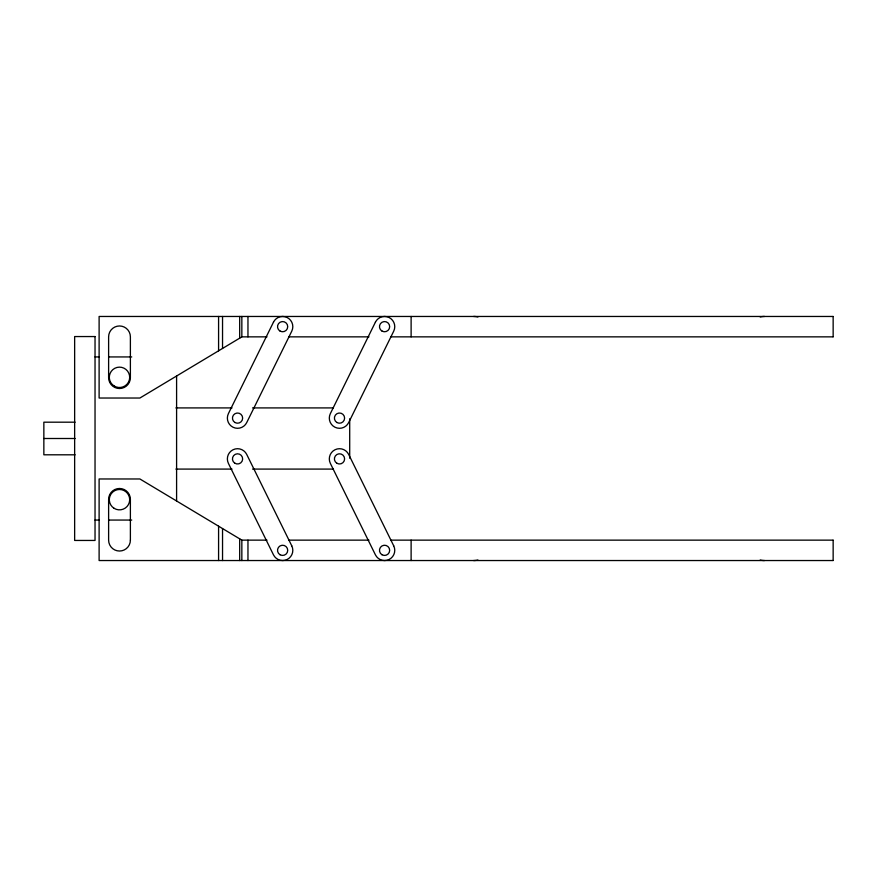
<?xml version="1.0" encoding="UTF-8"?>
<svg xmlns="http://www.w3.org/2000/svg" width="877" height="877" viewBox="0 0 877 877"><rect width="100%" height="100%" fill="white"/><g stroke="black" fill="none" stroke-linecap="round" stroke-linejoin="round"><path stroke-width="1.32" d="M266.992 336.856L241.855 336.856L139.892 398.026L99.112 398.026L99.112 316.465L833.007 316.465M288.752 336.856L368.965 336.856M390.725 336.856L833.007 336.856M95.034 356.939L99.112 356.939M108.627 356.939L131.736 356.939M175.904 407.915L232.01 407.915M252.543 407.915L333.282 407.915M75.115 422.188L43.85 422.188L43.85 454.801L75.115 454.812M43.85 438.5L75.115 438.5M175.904 469.085L232.01 469.085M252.543 469.085L333.282 469.085M95.034 520.061L99.112 520.061M108.627 520.061L131.736 520.061M833.007 560.535L99.112 560.535L99.112 478.974L139.892 478.974L241.833 540.133L266.992 540.144M288.752 540.144L368.965 540.144M390.725 540.144L833.007 540.144M833.15 316.465L833.15 336.856M833.15 540.144L833.15 560.535M411.116 316.465L411.116 336.856M411.116 540.144L411.116 560.535M349.704 418.789L349.704 458.211M247.961 316.465L247.961 336.856M247.961 540.144L247.961 560.535M241.844 316.465L241.844 336.856M241.844 540.144L241.844 560.535M239.684 316.465L239.684 338.149M239.684 538.851L239.684 560.535M222.539 316.465L222.539 348.443M222.539 528.557L222.539 560.535M218.581 316.465L218.581 350.811M218.581 526.189L218.581 560.535M176.595 375.97L176.595 501.03M764.492 560.535A20.39 19.393 -90 0 1 760.184 560.019M477.932 560.019A20.39 19.393 90 0 1 473.613 560.535M760.184 316.981A20.39 19.393 -90 0 1 764.492 316.465M473.613 316.465A20.39 19.393 -90 0 1 477.932 316.981M273.481 322.155L228.415 413.604A10.195 10.195 0 0 0 233.052 427.252A10.195 10.195 0 0 0 246.7 422.615L291.767 331.166A10.195 10.195 0 0 0 287.13 317.518A10.195 10.195 0 0 0 273.481 322.155M375.422 322.155L330.355 413.604A10.195 10.195 0 0 0 335.003 427.252A10.195 10.195 0 0 0 348.651 422.615L393.718 331.166A10.195 10.195 0 0 0 389.081 317.518A10.195 10.195 0 0 0 375.422 322.155M95.034 336.549L74.644 336.549L74.644 540.451L95.034 540.451L95.034 336.549M393.718 545.834L348.651 454.385A10.195 10.195 0 0 0 335.003 449.748A10.195 10.195 0 0 0 330.355 463.396L375.422 554.845A10.195 10.195 0 0 0 389.081 559.482A10.195 10.195 0 0 0 393.718 545.834M291.767 545.834L246.7 454.385A10.195 10.195 0 0 0 233.052 449.748A10.195 10.195 0 0 0 228.415 463.396L273.481 554.845A10.195 10.195 0 0 0 287.13 559.482A10.195 10.195 0 0 0 291.767 545.834M130.388 377.636L130.388 336.856A10.886 10.886 0 0 0 119.502 325.97A10.886 10.886 0 0 0 108.616 336.856L108.616 377.636A10.886 10.886 0 0 0 119.502 388.522A10.886 10.886 0 0 0 130.388 377.636M130.388 540.144L130.388 499.364A10.886 10.886 0 0 0 119.502 488.478A10.886 10.886 0 0 0 108.616 499.364L108.616 540.144A10.886 10.886 0 0 0 119.502 551.03A10.886 10.886 0 0 0 130.388 540.144M336.954 463.308A5.098 5.098 0 0 0 344.606 458.89A5.098 5.098 0 0 0 336.954 454.472A5.098 5.098 0 0 0 336.954 463.308M382.021 554.757A5.098 5.098 0 0 0 389.673 550.339A5.098 5.098 0 0 0 382.021 545.922A5.098 5.098 0 0 0 382.021 554.757M234.773 463.166A5.098 5.098 0 0 0 242.644 459.164A5.098 5.098 0 0 0 235.244 454.341A5.098 5.098 0 0 0 234.773 463.166M280.07 554.757A5.098 5.098 0 0 0 287.722 550.339A5.098 5.098 0 0 0 280.07 545.922A5.098 5.098 0 0 0 280.07 554.757M382.021 331.078A5.098 5.098 0 0 0 389.673 326.661A5.098 5.098 0 0 0 382.021 322.243A5.098 5.098 0 0 0 382.021 331.078M336.954 422.528A5.098 5.098 0 0 0 344.606 418.11A5.098 5.098 0 0 0 336.954 413.692A5.098 5.098 0 0 0 336.954 422.528M235.003 422.528A5.098 5.098 0 0 0 242.655 418.11A5.098 5.098 0 0 0 235.003 413.692A5.098 5.098 0 0 0 235.003 422.528M280.07 331.078A5.098 5.098 0 0 0 287.722 326.661A5.098 5.098 0 0 0 280.07 322.243A5.098 5.098 0 0 0 280.07 331.078M114.087 508.309A10.195 10.195 0 0 0 129.686 500.043A10.195 10.195 0 0 0 114.734 490.66A10.195 10.195 0 0 0 114.087 508.309M114.087 385.968A10.195 10.195 0 0 0 129.686 377.702A10.195 10.195 0 0 0 114.734 368.318A10.195 10.195 0 0 0 114.087 385.968"/></g></svg>
